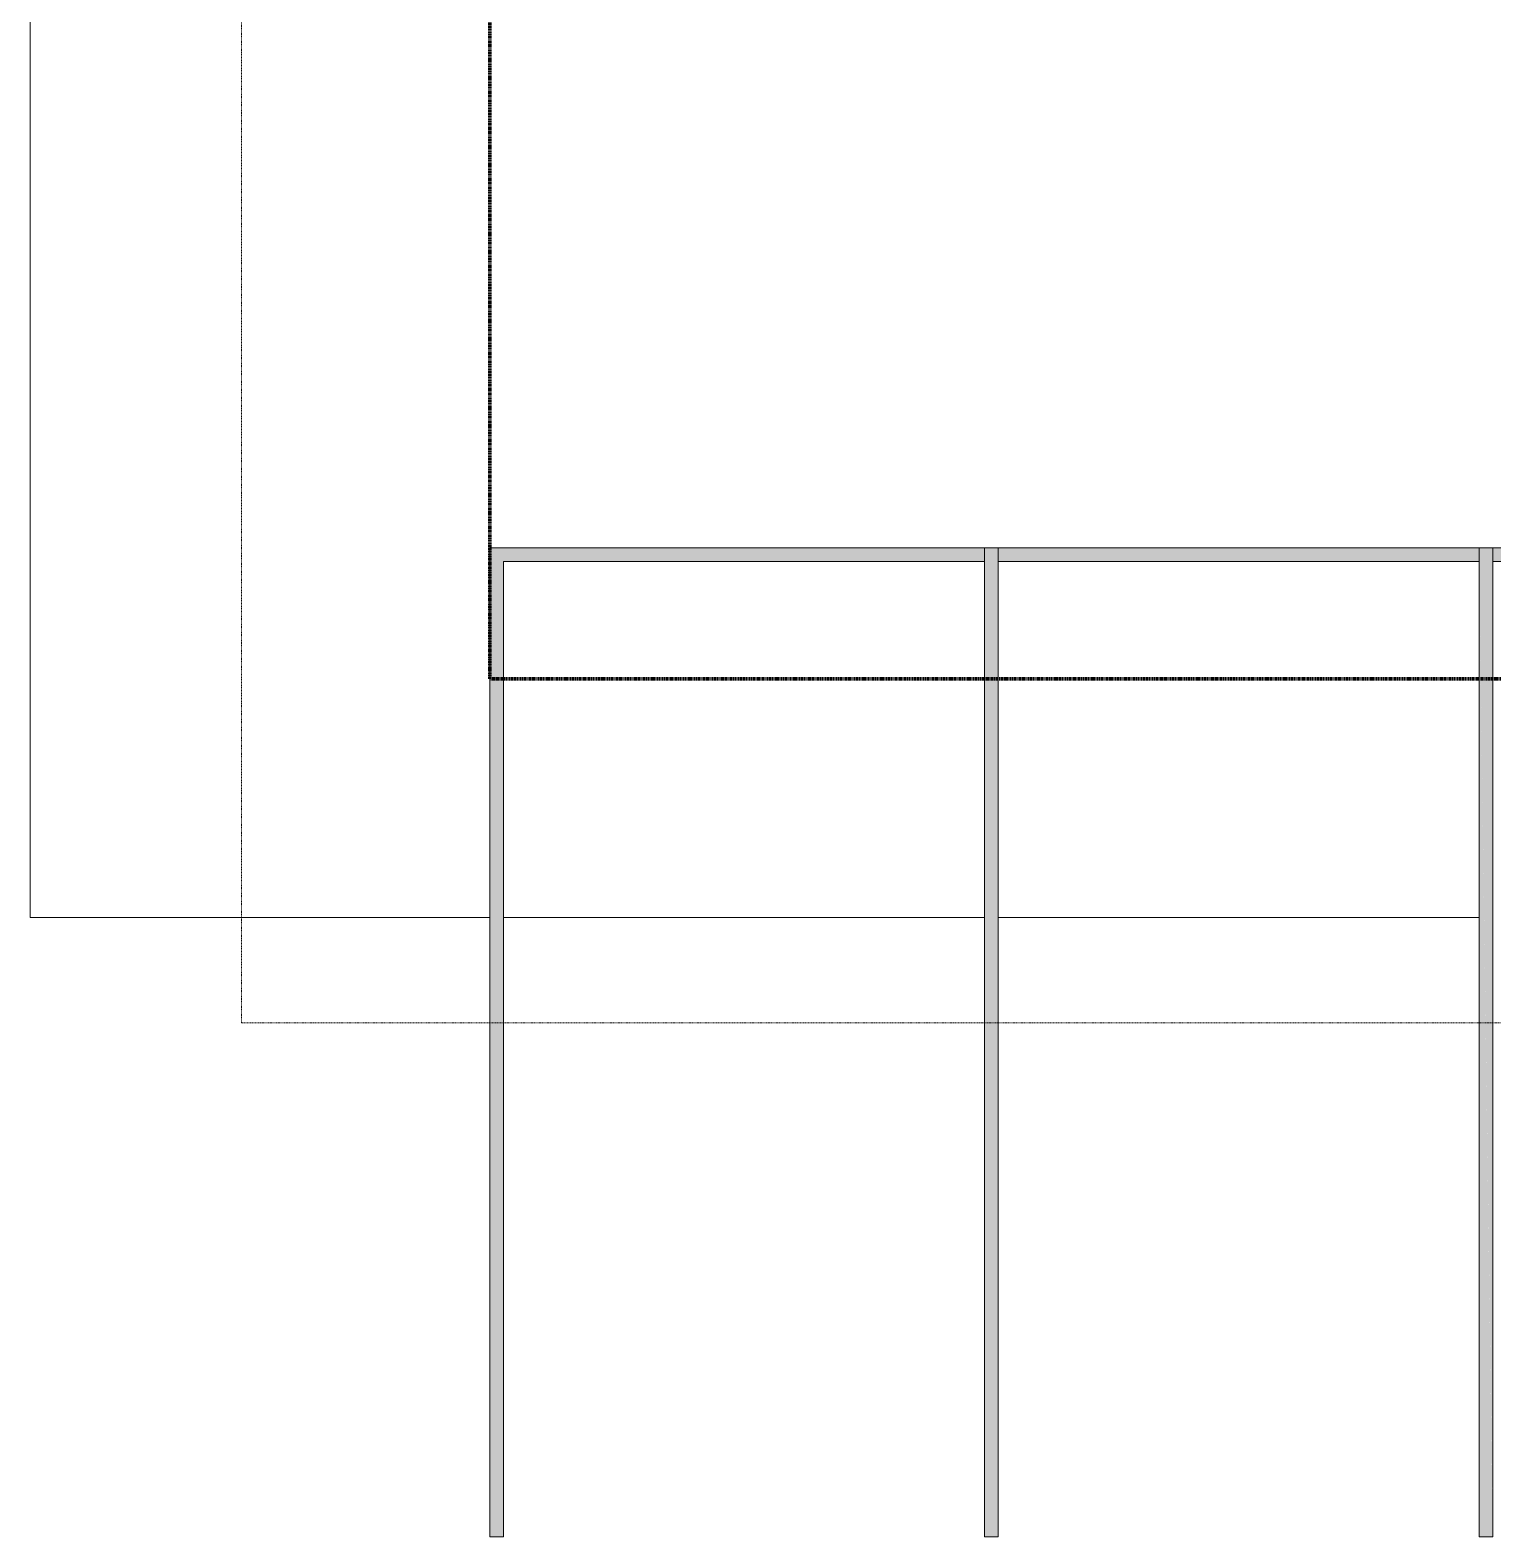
# Model space of a CAD drawing. Header units: inches. Extents: x -10205 to 13964, y -460 to 30702.
# Drawn here: x -241.6 to 77.8, y -460.1 to -131 of the extents above; entities that cross this region are included whole.
import ezdxf

# ---------------------------------------------------------------- set-up
doc = ezdxf.new("R2010")
doc.units = ezdxf.units.IN
doc.header["$MEASUREMENT"] = 0
doc.linetypes.add('Aligning Line 1_8_', pattern=[0.25, 0.125, -0.125])
doc.linetypes.add('Double Dash 3_8_', pattern=[1, 0.375, -0.125, 0.125, -0.125, 0.125, -0.125])
for name, color, linetype, lineweight in [('0-1', 7, 'Continuous', 5), ('0-4', 7, 'Continuous', 9), ('A-GENM-1', 8, 'Continuous', 9), ('A-GENM-8', 7, 'Continuous', 9), ('C-PROP-LINE-1', 43, 'Double Dash 3_8_', 70), ('C-TOPO-1', 53, 'Continuous', 9), ('G-ANNO-SYMB', 111, 'Aligning Line 1_8_', 9)]:
    doc.layers.add(name, color=color, linetype=linetype, lineweight=lineweight)
doc.layers.add('0-3', color=255, linetype='Continuous', lineweight=5, transparency=0.9)

# ---------------------------------------------------------------- blocks, each defined once
blk = doc.blocks.new('Family - ___-1195306-SITE PLAN - CAD FILE')
at = {"layer": 'C-PROP-LINE-1'}
for p, q in [((-141.23, -272.69), (-141.23, 916.16)), ((1551.61, -272.69), (-141.23, -272.69))]:
    blk.add_line(p, q, dxfattribs=at)
blk = doc.blocks.new('1750 Ox - 2nd Phase_rvt-1-SITE PLAN - CAD FILE')
at = {"layer": 'C-TOPO-1'}
for p, q in [((-241.62, 510.81), (-241.62, -324.81)), ((-241.62, -324.81), (-141.23, -324.81)), ((-138.23, -324.81), (-33.23, -324.81)), ((-30.23, -324.81), (74.77, -324.81))]:
    blk.add_line(p, q, dxfattribs=at)
at = {"layer": '0-3'}
blk.add_blockref('Family - ___-1195306-SITE PLAN - CAD FILE', (0, 0), dxfattribs=at)
blk = doc.blocks.new('Parking_Stall_Multiple - 9x18-1200644-SITE PLAN - CAD FILE')
at = {"layer": 'A-GENM-1'}
h = blk.add_hatch(color=256, dxfattribs=at)
h.paths.add_polyline_path([(216, 216), (216, 219), (3, 216), (200.78, 216)], flags=0)
h.paths.add_polyline_path([(216, 327), (3, 327), (109.5, 325.5), (200.78, 326.79)], flags=0)
h.paths.add_polyline_path([(0, 324), (3, 327), (0.08, 326.92)], flags=0)
h.paths.add_polyline_path([(0, 216), (3, 216), (1.5, 217.5)], flags=0)
h.paths.add_polyline_path([(3, 254.95), (3, 324), (0, 323.96), (0.08, 219), (3, 219)], flags=0)
h = blk.add_hatch(color=256, dxfattribs=at)
h.paths.add_polyline_path([(216, 108), (216, 111), (3, 108), (167.31, 108)], flags=0)
h.paths.add_polyline_path([(216, 219), (0.08, 218.92), (0, 216), (1.5, 217.5), (3, 216), (200.78, 218.79)], flags=0)
h.paths.add_polyline_path([(0, 108), (3, 108), (1.5, 109.5)], flags=0)
h.paths.add_polyline_path([(3, 111), (3, 216), (0, 215.96), (0.08, 111)], flags=0)
h = blk.add_hatch(color=256, dxfattribs=at)
h.paths.add_polyline_path([(3, 108), (216, 111), (0.08, 110.92), (0, 108), (1.5, 109.5)], flags=0)
h.paths.add_polyline_path([(216, 0), (216, 3), (3, 3), (3, 108), (0, 107.96), (0, 0), (167.31, 0)], flags=0)
at = {"layer": 'A-GENM-8'}
for p, q in [((0, 327), (0, 216)), ((3, 219), (3, 324)), ((216, 219), (0, 219)), ((0, 219), (0, 108)), ((216, 219), (3, 219)), ((216, 216), (216, 219)), ((216, 216), (216, 219)), ((0, 216), (216, 216)), ((3, 111), (3, 216)), ((3, 216), (216, 216)), ((216, 111), (0, 111)), ((0, 111), (0, 0)), ((216, 111), (3, 111)), ((216, 108), (216, 111)), ((216, 108), (216, 111)), ((0, 108), (216, 108)), ((3, 3), (3, 108)), ((3, 108), (216, 108)), ((216, 3), (3, 3)), ((216, 0), (216, 3)), ((0, 0), (216, 0))]:
    blk.add_line(p, q, dxfattribs=at)
blk = doc.blocks.new('1750 Ox - Topography_rvt-1-SITE PLAN - CAD FILE')
at = {"layer": '0-4', "rotation": 269.9999999999997}
blk.add_blockref('Parking_Stall_Multiple - 9x18-1200644-SITE PLAN - CAD FILE', (-141.23, -244.08), dxfattribs=at)

msp = doc.modelspace()

# ---------------------------------------------------------------- block references
at = {"layer": '0-1'}
msp.add_blockref('1750 Ox - 2nd Phase_rvt-1-SITE PLAN - CAD FILE', (0, 0), dxfattribs=at)

# ---------------------------------------------------------------- next in the draw order: linework, layer by layer
at = {"layer": 'G-ANNO-SYMB'}
for p, q in [((-195.44, -347.8), (-195.44, 1005.03)), ((2111.65, -347.8), (-195.44, -347.8))]:
    msp.add_line(p, q, dxfattribs=at)

# ---------------------------------------------------------------- next in the draw order: block references
at = {"layer": '0-1'}
msp.add_blockref('1750 Ox - Topography_rvt-1-SITE PLAN - CAD FILE', (0, 0), dxfattribs=at)

doc.saveas('drawing.dxf')
